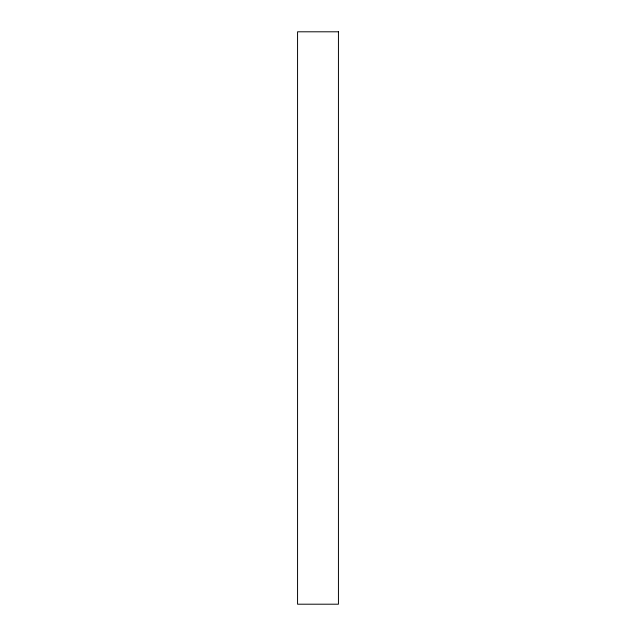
<?xml version="1.0" encoding="UTF-8"?>
<svg xmlns="http://www.w3.org/2000/svg" width="636" height="636" viewBox="0 0 636 636"><rect width="100%" height="100%" fill="white"/><g stroke="black" fill="none" stroke-linecap="round" stroke-linejoin="round"><path stroke-width="0.95" d="M338.439 31.8L297.561 31.8L297.561 604.2L338.439 604.2L338.439 31.8"/></g></svg>
